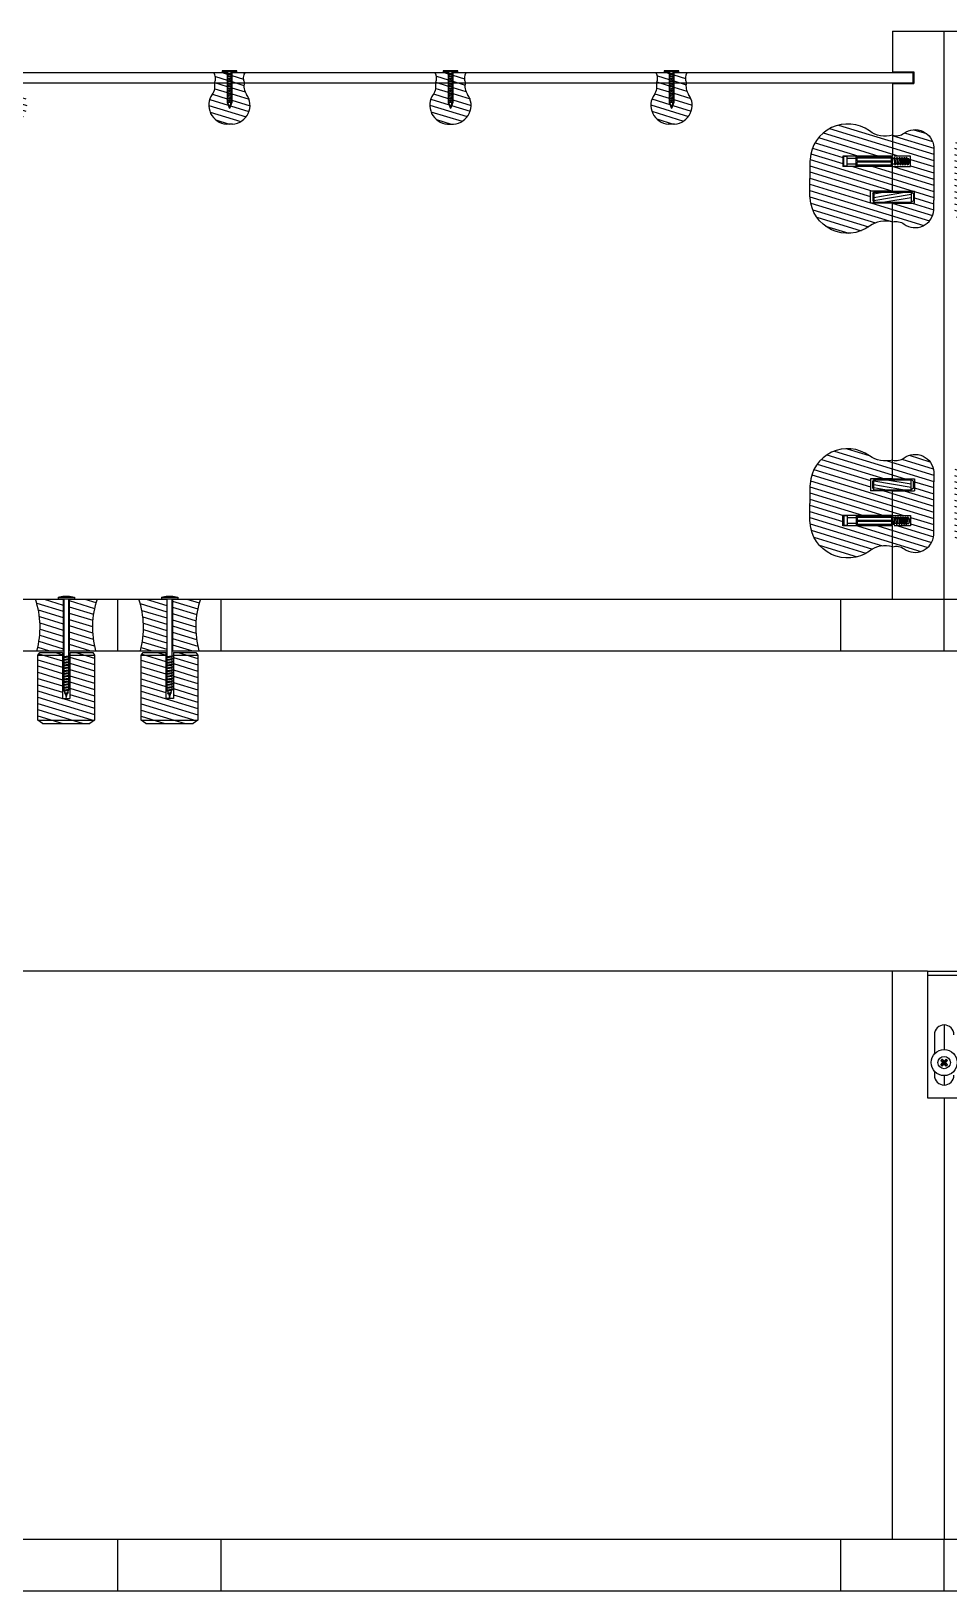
# Model space of a CAD drawing. Header units: centimetres. Extents: x 1543 to 3673, y 1148 to 2594.
# Drawn here: x 2057.3 to 2101.8, y 2518.9 to 2594.4 of the extents above; entities that cross this region are included whole.
import ezdxf

# ---------------------------------------------------------------- set-up
doc = ezdxf.new("R2010")
doc.units = ezdxf.units.CM
doc.linetypes.add('PDF_IMPORT', pattern=[1, 0.8, -0.2])
doc.layers.get('0').update_dxf_attribs({"color": 147})
doc.layers.add('ferramenta', color=250, linetype='Continuous')
pattern_1 = [(163, (-995.74728, 495.89005), (-0.084473495, -0.276300352), [])]
pattern_2 = [(163, (-539.0307, 897.5928), (-0.083545215, -0.273264084), [])]

# ---------------------------------------------------------------- blocks, each defined once
blk = doc.blocks.new('scrivania vite 3')
at = {"layer": 'ferramenta'}
for p, q in [((-0.117, 1.523), (-0.117, 1.603)), ((-0.117, 1.603), (0.117, 1.603)), ((-0.117, 1.523), (0.117, 1.523)), ((-0.071, 1.306), (-0.071, 1.523)), ((0.071, 1.306), (0.071, 1.523)), ((0.117, 1.523), (0.117, 1.603)), ((-0.111, 0.446), (-0.111, 1.306)), ((-0.111, 1.306), (0.111, 1.306)), ((-0.111, 1.282), (-0.012, 1.282)), ((-0.086, 1.282), (-0.086, 0.446)), ((-0.012, 1.282), (-0.012, 0.446)), ((0.012, 1.282), (0.111, 1.282)), ((0.012, 1.282), (0.012, 0.446)), ((0.086, 1.282), (0.086, 0.446)), ((0.111, 0.446), (0.111, 1.306)), ((-0.111, 0.422), (-0.111, 0.446)), ((-0.111, 0.446), (0.111, 0.446)), ((-0.111, 0.422), (0.111, 0.422)), ((-0.071, 0.364), (-0.071, 0.422)), ((0.062, 0.39), (-0.066, 0.367)), ((0.096, 0.382), (0.06, 0.363)), ((0.096, 0.382), (0.062, 0.39)), ((0.071, 0.388), (0.071, 0.422)), ((0.111, 0.422), (0.111, 0.446)), ((-0.096, 0.348), (-0.066, 0.367)), ((-0.096, 0.348), (-0.057, 0.342)), ((-0.096, 0.285), (-0.066, 0.303)), ((-0.096, 0.285), (-0.057, 0.279)), ((-0.096, 0.221), (-0.066, 0.24)), ((-0.096, 0.221), (-0.057, 0.215)), ((-0.096, 0.165), (-0.066, 0.183)), ((-0.096, 0.165), (-0.057, 0.159)), ((-0.096, 0.109), (-0.066, 0.128)), ((-0.096, 0.109), (-0.057, 0.103)), ((-0.096, 0.055), (-0.066, 0.074)), ((-0.096, 0.055), (-0.057, 0.05)), ((-0.071, 0.301), (-0.071, 0.344)), ((-0.071, 0.237), (-0.071, 0.281)), ((-0.071, 0.181), (-0.071, 0.217)), ((-0.071, 0.125), (-0.071, 0.161)), ((-0.071, 0.071), (-0.071, 0.105)), ((-0.071, 0.052), (-0.071, 0.025)), ((-0.071, 0.025), (0.071, 0.025)), ((0.062, 0.326), (-0.066, 0.303)), ((0.062, 0.263), (-0.066, 0.24)), ((0.062, 0.206), (-0.066, 0.183)), ((0.062, 0.151), (-0.066, 0.128)), ((0.062, 0.097), (-0.066, 0.074)), ((0.06, 0.363), (-0.057, 0.342)), ((0.06, 0.3), (-0.057, 0.279)), ((0.06, 0.236), (-0.057, 0.215)), ((0.06, 0.18), (-0.057, 0.159)), ((0.06, 0.124), (-0.057, 0.103)), ((0.06, 0.071), (-0.057, 0.05)), ((0.096, 0.319), (0.06, 0.3)), ((0.096, 0.255), (0.06, 0.236)), ((0.096, 0.199), (0.06, 0.18)), ((0.096, 0.143), (0.06, 0.124)), ((0.096, 0.089), (0.06, 0.071)), ((0.096, 0.319), (0.062, 0.326)), ((0.096, 0.255), (0.062, 0.263)), ((0.096, 0.199), (0.062, 0.206)), ((0.096, 0.143), (0.062, 0.151)), ((0.096, 0.089), (0.062, 0.097)), ((0.071, 0.324), (0.071, 0.369)), ((0.071, 0.261), (0.071, 0.305)), ((0.071, 0.204), (0.071, 0.242)), ((0.071, 0.149), (0.071, 0.185)), ((0.071, 0.095), (0.071, 0.13)), ((0.071, 0.076), (0.071, 0.025))]:
    blk.add_line(p, q, dxfattribs=at)
blk.add_arc((0, 0.063), 0.0634, 217.3887, 322.6113, dxfattribs=at)

msp = doc.modelspace()

# ---------------------------------------------------------------- hatches: boundary and pattern name
h = msp.add_hatch()
h.set_pattern_fill('ANSI31', color=256, scale=0.09, angle=118)
h.set_pattern_definition(pattern_2)
h.paths.add_polyline_path([(2034.624, 2592.426), (2033.976, 2592.426, -0.279276), (2034.011, 2591.926), (2034.624, 2591.926)])
h.paths.add_polyline_path([(2035.497, 2592.426), (2034.848, 2592.426), (2034.848, 2591.926), (2035.461, 2591.926, -0.279273)])
h.paths.add_polyline_path([(2045.324, 2590.97), (2045.436, 2590.683), (2045.548, 2590.97), (2045.548, 2591.926), (2046.161, 2591.926, 0.226666), (2046.255, 2591.382, -0.594558), (2045.584, 2589.929), (2045.288, 2589.929, -0.594558), (2044.617, 2591.382, 0.226666), (2044.711, 2591.926), (2045.324, 2591.926)])
h.paths.add_polyline_path([(2035.566, 2591.368, -0.234162), (2035.462, 2591.926), (2034.848, 2591.926), (2034.848, 2591.926), (2034.848, 2590.97), (2034.736, 2590.683), (2034.624, 2590.97), (2034.624, 2591.926), (2034.011, 2591.926, -0.234162), (2033.907, 2591.368, 0.58781), (2034.588, 2589.929), (2034.884, 2589.929, 0.58781)])
h.paths.add_polyline_path([(2045.324, 2592.426), (2044.676, 2592.426, -0.279273), (2044.711, 2591.926), (2045.324, 2591.926)])
h.paths.add_polyline_path([(2046.197, 2592.426), (2045.548, 2592.426), (2045.548, 2591.926), (2046.162, 2591.926, -0.279276)])
h.paths.add_polyline_path([(2056.024, 2592.426), (2055.376, 2592.426, -0.279229), (2055.41, 2591.926), (2056.024, 2591.926)])
h.paths.add_polyline_path([(2056.966, 2591.368, -0.234162), (2056.862, 2591.926), (2056.248, 2591.926), (2056.248, 2591.926), (2056.248, 2590.97), (2056.136, 2590.683), (2056.024, 2590.97), (2056.024, 2591.926), (2055.411, 2591.926, -0.234162), (2055.307, 2591.368, 0.58781), (2055.988, 2589.929), (2056.284, 2589.929, 0.58781)])
h.paths.add_polyline_path([(2067.696, 2592.426), (2067.048, 2592.426), (2067.048, 2591.926), (2067.662, 2591.926, -0.279229)])
h.paths.add_polyline_path([(2066.824, 2592.426), (2066.177, 2592.426, -0.279201), (2066.21, 2591.926), (2066.824, 2591.926)])
h.paths.add_polyline_path([(2066.825, 2590.97), (2066.937, 2590.683), (2067.048, 2590.97), (2067.048, 2591.926), (2067.661, 2591.926, 0.233628), (2067.766, 2591.369, -0.58781), (2067.084, 2589.931), (2066.788, 2589.931, -0.58781), (2066.107, 2591.369, 0.233628), (2066.211, 2591.926), (2066.825, 2591.926)])
h.paths.add_polyline_path([(2078.396, 2592.426), (2077.748, 2592.426), (2077.748, 2591.926), (2078.362, 2591.926, -0.2792)])
h.paths.add_polyline_path([(2077.524, 2592.426), (2076.877, 2592.426, -0.279229), (2076.91, 2591.926), (2077.524, 2591.926)])
h.paths.add_polyline_path([(2077.524, 2591.926), (2076.912, 2591.926, -0.233628), (2076.807, 2591.369, 0.58781), (2077.489, 2589.931), (2077.785, 2589.931, 0.58781), (2078.466, 2591.369, -0.233628), (2078.362, 2591.926), (2077.748, 2591.926), (2077.748, 2591.926), (2077.748, 2590.97), (2077.636, 2590.683), (2077.524, 2590.97)])
h.paths.add_polyline_path([(2088.224, 2592.426), (2087.577, 2592.426, -0.2792), (2087.61, 2591.926), (2088.224, 2591.926)])
h.paths.add_polyline_path([(2089.096, 2592.426), (2088.448, 2592.426), (2088.448, 2591.926), (2089.062, 2591.926, -0.279229)])
h.paths.add_polyline_path([(2088.225, 2590.97), (2088.337, 2590.683), (2088.448, 2590.97), (2088.448, 2591.926), (2089.061, 2591.926, 0.226133), (2089.155, 2591.384, -0.594558), (2088.484, 2589.931), (2088.188, 2589.931, -0.594558), (2087.517, 2591.384, 0.226133), (2087.611, 2591.926), (2088.225, 2591.926)])
h.paths.add_polyline_path([(2115.563, 2591.37, -0.233002), (2115.458, 2591.926), (2114.848, 2591.926), (2114.848, 2591.926), (2114.848, 2590.97), (2114.736, 2590.683), (2114.625, 2590.97), (2114.625, 2591.926), (2114.009, 2591.926, -0.233068), (2113.905, 2591.37, 0.58781), (2114.586, 2589.932), (2114.882, 2589.932, 0.58781)])
h.paths.add_polyline_path([(2114.625, 2592.426), (2113.975, 2592.426, -0.279163), (2114.007, 2591.926), (2114.625, 2591.926)])
h.paths.add_polyline_path([(2115.492, 2592.426), (2114.849, 2592.426), (2114.848, 2591.926), (2115.46, 2591.926, -0.279123)])
h.paths.add_polyline_path([(2126.192, 2592.426), (2125.549, 2592.426), (2125.549, 2591.926), (2126.161, 2591.926, -0.279095)])
h.paths.add_polyline_path([(2125.325, 2592.426), (2124.676, 2592.426, -0.279096), (2124.706, 2591.926), (2125.325, 2591.926)])
h.paths.add_polyline_path([(2125.325, 2591.926), (2124.709, 2591.926, -0.232576), (2124.604, 2591.371, 0.58781), (2125.286, 2589.933), (2125.582, 2589.933, 0.58781), (2126.263, 2591.371, -0.232523), (2126.158, 2591.926), (2125.549, 2591.926), (2125.549, 2590.97), (2125.437, 2590.683), (2125.325, 2590.97)])
h.paths.add_polyline_path([(2136.963, 2591.373, -0.232043), (2136.858, 2591.926), (2136.248, 2591.926), (2136.248, 2591.926), (2136.248, 2590.97), (2136.136, 2590.683), (2136.025, 2590.97), (2136.025, 2591.926), (2135.41, 2591.926, -0.232108), (2135.305, 2591.372, 0.58781), (2135.986, 2589.934), (2136.282, 2589.934, 0.58781)])
h.paths.add_polyline_path([(2136.025, 2592.426), (2135.376, 2592.426, -0.279053), (2135.406, 2591.926), (2136.025, 2591.926)])
h.paths.add_polyline_path([(2136.891, 2592.426), (2136.249, 2592.426), (2136.248, 2591.926), (2136.862, 2591.926, -0.279015)])
h.paths.add_polyline_path([(2146.825, 2592.426), (2146.177, 2592.426, -0.278991), (2146.205, 2591.926), (2146.825, 2591.926)])
h.paths.add_polyline_path([(2147.69, 2592.426), (2147.049, 2592.426), (2147.049, 2591.926), (2147.662, 2591.926, -0.278991)])
h.paths.add_polyline_path([(2147.763, 2591.372, -0.232093), (2147.658, 2591.926), (2147.049, 2591.926), (2147.049, 2590.97), (2146.937, 2590.683), (2146.825, 2590.97), (2146.825, 2591.926), (2146.21, 2591.926, -0.232146), (2146.104, 2591.372, 0.58781), (2146.786, 2589.934), (2147.082, 2589.934, 0.58781)])
h.paths.add_polyline_path([(2158.464, 2591.374, -0.231613), (2158.358, 2591.926), (2157.749, 2591.926), (2157.749, 2591.926), (2157.749, 2590.97), (2157.637, 2590.683), (2157.525, 2590.97), (2157.525, 2591.926), (2156.91, 2591.926, -0.231678), (2156.805, 2591.373, 0.58781), (2157.486, 2589.935), (2157.782, 2589.935, 0.58781)])
h.paths.add_polyline_path([(2157.525, 2592.426), (2156.877, 2592.426, -0.27899), (2156.905, 2591.926), (2157.525, 2591.926)])
h.paths.add_polyline_path([(2169.089, 2592.426), (2168.449, 2592.426), (2168.449, 2591.926), (2169.063, 2591.926, -0.278932)], flags=16)
h.paths.add_polyline_path([(2168.225, 2592.426), (2167.578, 2592.426, -0.274701), (2167.609, 2591.933, -0.002734), (2167.61, 2591.926), (2168.225, 2591.926)], flags=17)
h.paths.add_polyline_path([(2168.225, 2591.926), (2168.225, 2591.926), (2168.225, 2590.97), (2168.337, 2590.683), (2168.449, 2590.97), (2168.449, 2591.926), (2168.449, 2592.426), (2169.089, 2592.426, 0.274479), (2169.059, 2591.933, 0.004136), (2169.063, 2591.926), (2169.057, 2591.926, 0.231135), (2169.163, 2591.375, -0.58781), (2168.482, 2589.936), (2168.186, 2589.936, -0.58781), (2167.504, 2591.375, 0.234081), (2167.609, 2591.933, 0.274701), (2167.578, 2592.426), (2168.225, 2592.426)])
h.paths.add_polyline_path([(2169.089, 2592.426), (2168.449, 2592.426), (2168.449, 2591.926), (2169.057, 2591.926, -0.003085), (2169.059, 2591.934, -0.274153)], flags=17)
h = msp.add_hatch()
h.set_pattern_fill('ANSI31', color=256, scale=0.09, angle=118)
h.set_pattern_definition(pattern_2)
h.paths.add_polyline_path([(2028.029, 2586.343, 0.007749), (2028.041, 2587.287, 0.007755), (2028.029, 2588.231, 0.58781), (2025.153, 2589.594, -0.234081), (2024.036, 2589.386), (2024.036, 2588.382), (2026.436, 2588.382), (2026.436, 2587.872), (2024.036, 2587.872), (2024.036, 2586.68), (2025.106, 2586.68), (2025.106, 2586.096), (2024.036, 2586.096), (2024.036, 2585.189, -0.234081), (2025.153, 2584.98, 0.58781)])
h.paths.add_polyline_path([(2024.036, 2587.872), (2023.159, 2587.872), (2023.159, 2588.382), (2024.036, 2588.382), (2024.036, 2589.386, -0.234081), (2023.478, 2589.49, 0.58781), (2022.04, 2588.808, 0.007755), (2022.034, 2588.336), (2022.034, 2586.238, 0.007755), (2022.04, 2585.766, 0.58781), (2023.478, 2585.084, -0.234081), (2024.036, 2585.189), (2024.036, 2586.096), (2022.967, 2586.096), (2022.967, 2586.68), (2024.036, 2586.68)])
h.paths.add_polyline_path([(2025.153, 2573.872, -0.234081), (2024.036, 2573.663), (2024.036, 2572.756), (2025.106, 2572.756), (2025.106, 2572.172), (2024.036, 2572.172), (2024.036, 2570.98), (2026.436, 2570.98), (2026.436, 2570.47), (2024.036, 2570.47), (2024.036, 2569.466, -0.234081), (2025.153, 2569.258, 0.58781), (2028.029, 2570.621, 0.007755), (2028.041, 2571.565, 0.007749), (2028.029, 2572.509, 0.58781)])
h.paths.add_polyline_path([(2024.036, 2572.172), (2022.967, 2572.172), (2022.967, 2572.756), (2024.036, 2572.756), (2024.036, 2573.663, -0.234081), (2023.478, 2573.768, 0.58781), (2022.04, 2573.086, 0.007755), (2022.034, 2572.614), (2022.034, 2570.516, 0.007755), (2022.04, 2570.044, 0.58781), (2023.478, 2569.362, -0.234081), (2024.036, 2569.466), (2024.036, 2570.47), (2023.159, 2570.47), (2023.159, 2570.98), (2024.036, 2570.98)])
h.paths.add_polyline_path([(2099.036, 2572.172), (2097.967, 2572.172), (2097.967, 2572.756), (2099.036, 2572.756), (2099.036, 2573.663, -0.234081), (2097.92, 2573.872, 0.58781), (2095.043, 2572.509, 0.007749), (2095.031, 2571.565, 0.007755), (2095.043, 2570.621, 0.58781), (2097.92, 2569.258, -0.234081), (2099.036, 2569.466), (2099.036, 2570.47), (2096.637, 2570.47), (2096.637, 2570.98), (2099.036, 2570.98)])
h.paths.add_polyline_path([(2101.039, 2572.614, 0.007755), (2101.033, 2573.086, 0.58781), (2099.594, 2573.768, -0.234081), (2099.036, 2573.663), (2099.036, 2572.756), (2100.106, 2572.756), (2100.106, 2572.172), (2099.036, 2572.172), (2099.036, 2570.98), (2099.913, 2570.98), (2099.913, 2570.47), (2099.036, 2570.47), (2099.036, 2569.466, -0.234081), (2099.594, 2569.362, 0.58781), (2101.033, 2570.044, 0.007755), (2101.039, 2570.516)])
h.paths.add_polyline_path([(2104.036, 2572.172), (2102.967, 2572.172), (2102.967, 2572.756), (2104.036, 2572.756), (2104.036, 2573.663, -0.234081), (2103.478, 2573.768, 0.58781), (2102.04, 2573.086, 0.007755), (2102.034, 2572.614), (2102.034, 2570.516, 0.007755), (2102.04, 2570.044, 0.58781), (2103.478, 2569.362, -0.234081), (2104.036, 2569.466), (2104.036, 2570.47), (2103.16, 2570.47), (2103.16, 2570.98), (2104.036, 2570.98)])
h.paths.add_polyline_path([(2108.029, 2572.509, 0.58781), (2105.153, 2573.872, -0.234081), (2104.036, 2573.663), (2104.036, 2572.756), (2105.106, 2572.756), (2105.106, 2572.172), (2104.036, 2572.172), (2104.036, 2570.98), (2106.436, 2570.98), (2106.436, 2570.47), (2104.036, 2570.47), (2104.036, 2569.466, -0.234081), (2105.153, 2569.258, 0.58781), (2108.029, 2570.621, 0.007755), (2108.041, 2571.565, 0.007749)])
h.paths.add_polyline_path([(2099.036, 2587.872), (2096.637, 2587.872), (2096.637, 2588.382), (2099.036, 2588.382), (2099.036, 2589.386, -0.234082), (2097.92, 2589.594, 0.58781), (2095.043, 2588.231, 0.007755), (2095.031, 2587.287, 0.007749), (2095.043, 2586.343, 0.58781), (2097.92, 2584.98, -0.234081), (2099.036, 2585.189), (2099.036, 2586.096), (2097.967, 2586.096), (2097.967, 2586.68), (2099.036, 2586.68)])
h.paths.add_polyline_path([(2101.039, 2588.336, 0.007755), (2101.033, 2588.808, 0.58781), (2099.594, 2589.49, -0.234079), (2099.036, 2589.386), (2099.036, 2588.382), (2099.913, 2588.382), (2099.913, 2587.872), (2099.036, 2587.872), (2099.036, 2586.68), (2100.106, 2586.68), (2100.106, 2586.096), (2099.036, 2586.096), (2099.036, 2585.189, -0.234081), (2099.594, 2585.084, 0.58781), (2101.033, 2585.766, 0.007755), (2101.039, 2586.238)])
h.paths.add_polyline_path([(2104.036, 2587.872), (2103.16, 2587.872), (2103.16, 2588.382), (2104.037, 2588.382), (2104.037, 2589.386, -0.234191), (2103.478, 2589.49, 0.58781), (2102.04, 2588.808, 0.007755), (2102.034, 2588.336), (2102.034, 2586.238, 0.007755), (2102.04, 2585.766, 0.58781), (2103.478, 2585.084, -0.234081), (2104.036, 2585.189), (2104.036, 2586.096), (2102.967, 2586.096), (2102.967, 2586.68), (2104.036, 2586.68)])
h.paths.add_polyline_path([(2108.041, 2587.287, 0.007755), (2108.029, 2588.231, 0.58781), (2105.153, 2589.594, -0.234026), (2104.037, 2589.386), (2104.037, 2588.382), (2106.436, 2588.382), (2106.436, 2587.872), (2104.036, 2587.872), (2104.036, 2586.68), (2105.106, 2586.68), (2105.106, 2586.096), (2104.036, 2586.096), (2104.036, 2585.189, -0.234081), (2105.153, 2584.98, 0.58781), (2108.029, 2586.343, 0.007749)])
h.paths.add_polyline_path([(2177.972, 2586.68), (2179.036, 2586.68), (2179.036, 2587.872), (2176.642, 2587.872), (2176.642, 2588.382), (2179.037, 2588.382), (2179.037, 2589.384, -0.23299), (2177.925, 2589.594, 0.58781), (2175.049, 2588.231, 0.007755), (2175.037, 2587.287, 0.007749), (2175.049, 2586.343, 0.58781), (2177.925, 2584.98, -0.232933), (2179.036, 2585.19), (2179.036, 2586.096), (2177.972, 2586.096)])
h.paths.add_polyline_path([(2181.044, 2588.336, 0.007755), (2181.038, 2588.808, 0.58781), (2179.6, 2589.49, -0.236269), (2179.037, 2589.387), (2179.037, 2588.382), (2179.919, 2588.382), (2179.919, 2587.872), (2179.036, 2587.872), (2179.036, 2586.68), (2179.042, 2586.68), (2180.111, 2586.68), (2180.111, 2586.096), (2179.036, 2586.096), (2179.036, 2585.187, -0.236382), (2179.6, 2585.084, 0.58781), (2181.038, 2585.766, 0.007755), (2181.044, 2586.238)])
h.paths.add_polyline_path([(2181.037, 2572.614, 0.007755), (2181.031, 2573.086, 0.58781), (2179.593, 2573.768, -0.233359), (2179.036, 2573.663), (2179.036, 2572.756), (2180.104, 2572.756), (2180.104, 2572.172), (2179.036, 2572.172), (2179.036, 2570.98), (2179.912, 2570.98), (2179.912, 2570.47), (2179.036, 2570.47), (2179.036, 2569.467, -0.233359), (2179.593, 2569.362, 0.58781), (2181.031, 2570.044, 0.007755), (2181.037, 2570.516)])
h.paths.add_polyline_path([(2179.036, 2570.47), (2179.035, 2570.47), (2176.635, 2570.47), (2176.635, 2570.98), (2179.036, 2570.98), (2179.036, 2572.172), (2177.965, 2572.172), (2177.965, 2572.756), (2179.036, 2572.756), (2179.036, 2573.664, -0.234442), (2177.918, 2573.872, 0.58781), (2175.042, 2572.509, 0.007749), (2175.03, 2571.565, 0.007755), (2175.042, 2570.621, 0.58781), (2177.918, 2569.258, -0.234442), (2179.036, 2569.466)])
at = {"transparency": 33554687}
h = msp.add_hatch(dxfattribs=at)
h.set_pattern_fill('ANSI31', color=256, scale=0.091, angle=118)
h.set_pattern_definition(pattern_1)
h.paths.add_polyline_path([(2058.895, 2566.926), (2057.545, 2566.926, -0.149001), (2057.617, 2564.426), (2058.895, 2564.426)])
h.paths.add_polyline_path([(2060.528, 2566.926), (2059.178, 2566.926), (2059.178, 2564.426), (2060.455, 2564.426, -0.149001)])
h.paths.add_polyline_path([(2063.9, 2566.926), (2062.55, 2566.926, -0.149001), (2062.622, 2564.426), (2063.9, 2564.426)])
h.paths.add_polyline_path([(2065.533, 2566.926), (2064.183, 2566.926), (2064.183, 2564.426), (2065.461, 2564.426, -0.149001)])
h.paths.add_polyline_path([(2138.89, 2566.926), (2137.539, 2566.926, -0.149001), (2137.612, 2564.426), (2138.89, 2564.426)])
h.paths.add_polyline_path([(2140.523, 2566.926), (2139.173, 2566.926), (2139.173, 2564.426), (2140.45, 2564.426, -0.149001)])
h.paths.add_polyline_path([(2143.895, 2566.926), (2142.545, 2566.926, -0.149001), (2142.617, 2564.426), (2143.895, 2564.426)])
h.paths.add_polyline_path([(2145.528, 2566.926), (2144.178, 2566.926), (2144.178, 2564.426), (2145.455, 2564.426, -0.149001)])
at = {"layer": 'ferramenta', "transparency": 33554687}
h = msp.add_hatch(dxfattribs=at)
h.set_pattern_fill('ANSI31', color=256, scale=0.091, angle=118)
h.set_pattern_definition(pattern_1)
h.paths.add_polyline_path([(2058.857, 2564.217), (2057.669, 2564.217), (2057.669, 2561.066), (2060.404, 2561.066), (2060.404, 2564.217), (2059.215, 2564.217), (2059.215, 2562.11), (2058.857, 2562.11)])
h.paths.add_polyline_path([(2058.857, 2564.338), (2057.756, 2564.338), (2057.669, 2564.217), (2058.857, 2564.217)])
h.paths.add_polyline_path([(2060.317, 2564.338), (2059.215, 2564.338), (2059.215, 2564.217), (2060.404, 2564.217)])
h.paths.add_polyline_path([(2060.404, 2561.066), (2057.669, 2561.066), (2057.892, 2560.908), (2060.178, 2560.908)])
h.paths.add_polyline_path([(2063.863, 2564.217), (2062.669, 2564.217), (2062.669, 2561.066), (2065.404, 2561.066), (2065.404, 2564.217), (2064.221, 2564.217), (2064.221, 2562.11), (2063.862, 2562.11)])
h.paths.add_polyline_path([(2063.863, 2564.338), (2062.756, 2564.338), (2062.669, 2564.217), (2063.863, 2564.217)])
h.paths.add_polyline_path([(2065.317, 2564.338), (2064.221, 2564.338), (2064.221, 2564.217), (2065.404, 2564.217)])
h.paths.add_polyline_path([(2065.404, 2561.066), (2062.669, 2561.066), (2062.892, 2560.908), (2065.178, 2560.908)])
h.paths.add_polyline_path([(2140.404, 2564.217), (2139.21, 2564.217), (2139.211, 2562.114), (2138.853, 2562.114), (2138.852, 2564.217), (2137.669, 2564.217), (2137.669, 2561.066), (2140.404, 2561.066)])
h.paths.add_polyline_path([(2138.852, 2564.338), (2137.756, 2564.338), (2137.669, 2564.217), (2138.852, 2564.217)])
h.paths.add_polyline_path([(2140.317, 2564.338), (2139.21, 2564.338), (2139.21, 2564.217), (2140.404, 2564.217)])
h.paths.add_polyline_path([(2140.404, 2561.066), (2137.669, 2561.066), (2137.892, 2560.908), (2140.178, 2560.908)])
h.paths.add_polyline_path([(2143.858, 2564.217), (2142.669, 2564.217), (2142.669, 2561.066), (2145.404, 2561.066), (2145.404, 2564.217), (2144.216, 2564.217), (2144.216, 2562.114), (2143.858, 2562.114)])
h.paths.add_polyline_path([(2143.858, 2564.338), (2142.756, 2564.338), (2142.669, 2564.217), (2143.858, 2564.217)])
h.paths.add_polyline_path([(2145.317, 2564.338), (2144.216, 2564.338), (2144.216, 2564.217), (2145.404, 2564.217)])
h.paths.add_polyline_path([(2145.404, 2561.066), (2142.669, 2561.066), (2142.892, 2560.908), (2145.178, 2560.908)])

# ---------------------------------------------------------------- linework, layer by layer
for p, q in [((2099.036, 2594.426), (2101.536, 2594.426)), ((2099.036, 2594.426), (2099.036, 2592.46)), ((2101.536, 2594.426), (2104.036, 2594.426)), ((2056.248, 2592.426), (2066.824, 2592.426)), ((2066.824, 2592.426), (2066.824, 2591.926)), ((2067.048, 2592.426), (2077.524, 2592.426)), ((2067.048, 2592.426), (2067.048, 2591.926)), ((2077.524, 2592.426), (2077.524, 2591.926)), ((2077.748, 2592.426), (2088.224, 2592.426)), ((2077.748, 2592.426), (2077.748, 2591.926)), ((2088.224, 2592.426), (2088.224, 2591.926)), ((2088.448, 2592.426), (2100.036, 2592.426)), ((2088.448, 2592.426), (2088.448, 2591.926)), ((2099.036, 2592.46), (2100.069, 2592.46)), ((2100.036, 2591.926), (2100.036, 2592.426)), ((2100.069, 2592.46), (2100.069, 2591.892)), ((2056.248, 2591.926), (2066.824, 2591.926)), ((2066.825, 2591.926), (2066.825, 2590.97)), ((2067.048, 2591.926), (2077.524, 2591.926)), ((2067.048, 2591.926), (2067.048, 2590.97)), ((2077.524, 2591.926), (2077.524, 2590.97)), ((2077.748, 2591.926), (2088.224, 2591.926)), ((2077.748, 2591.926), (2077.748, 2590.97)), ((2088.225, 2591.926), (2088.225, 2590.97)), ((2088.448, 2591.926), (2100.036, 2591.926)), ((2088.448, 2591.926), (2088.448, 2590.97)), ((2099.036, 2591.892), (2100.069, 2591.892)), ((2099.036, 2591.892), (2099.036, 2588.382)), ((2066.825, 2590.97), (2066.937, 2590.683)), ((2067.048, 2590.97), (2066.937, 2590.683)), ((2077.524, 2590.97), (2077.636, 2590.683)), ((2077.748, 2590.97), (2077.636, 2590.683)), ((2088.225, 2590.97), (2088.337, 2590.683)), ((2088.448, 2590.97), (2088.337, 2590.683)), ((2067.084, 2589.931), (2066.788, 2589.931)), ((2077.489, 2589.931), (2077.785, 2589.931)), ((2088.484, 2589.931), (2088.188, 2589.931)), ((2099.036, 2587.872), (2099.913, 2587.872)), ((2099.036, 2586.68), (2100.106, 2586.68)), ((2100.106, 2586.096), (2100.106, 2586.68)), ((2099.036, 2586.096), (2100.106, 2586.096)), ((2099.036, 2572.756), (2100.106, 2572.756)), ((2100.106, 2572.756), (2100.106, 2572.172)), ((2099.036, 2572.172), (2100.106, 2572.172)), ((2099.036, 2570.98), (2099.913, 2570.98)), ((2100.725, 2548.914), (2035.042, 2548.914)), ((2021.536, 2521.414), (2181.536, 2521.414)), ((2061.539, 2518.914), (2061.539, 2521.413)), ((2066.539, 2518.914), (2066.539, 2521.413)), ((2096.536, 2518.914), (2096.536, 2521.413)), ((2101.536, 2518.914), (2101.536, 2521.413)), ((2021.536, 2518.914), (2181.536, 2518.914))]:
    msp.add_line(p, q)
at = {"transparency": 33554687}
for p, q in [((2101.536, 2566.926), (2101.536, 2594.426)), ((2099.036, 2588.382), (2096.637, 2588.382)), ((2099.036, 2587.872), (2096.637, 2587.872)), ((2099.036, 2586.68), (2099.036, 2587.872)), ((2101.039, 2588.336), (2101.039, 2586.238)), ((2099.036, 2586.68), (2097.967, 2586.68)), ((2097.967, 2586.096), (2097.967, 2586.68)), ((2099.036, 2586.096), (2097.967, 2586.096)), ((2099.036, 2572.756), (2099.036, 2586.096)), ((2099.036, 2572.756), (2097.967, 2572.756)), ((2097.967, 2572.756), (2097.967, 2572.172)), ((2099.036, 2572.172), (2097.967, 2572.172)), ((2099.036, 2570.98), (2099.036, 2572.172)), ((2101.039, 2570.516), (2101.039, 2572.614)), ((2099.036, 2570.98), (2096.637, 2570.98)), ((2099.036, 2570.47), (2096.637, 2570.47)), ((2099.036, 2566.926), (2099.036, 2570.47)), ((2021.536, 2566.926), (2058.895, 2566.926)), ((2058.895, 2566.926), (2058.895, 2564.426)), ((2059.178, 2566.926), (2063.9, 2566.926)), ((2059.178, 2566.926), (2059.178, 2564.426)), ((2061.539, 2564.426), (2061.539, 2566.926)), ((2063.9, 2566.926), (2063.9, 2564.426)), ((2064.183, 2566.926), (2138.89, 2566.926)), ((2064.183, 2566.926), (2064.183, 2564.426)), ((2066.539, 2564.426), (2066.539, 2566.926)), ((2096.536, 2564.426), (2096.536, 2566.926)), ((2101.536, 2564.426), (2101.536, 2566.926)), ((2021.536, 2564.426), (2058.895, 2564.426)), ((2059.178, 2564.426), (2063.9, 2564.426)), ((2064.183, 2564.426), (2138.89, 2564.426)), ((2099.036, 2521.414), (2099.036, 2548.914)), ((2101.536, 2546.312), (2101.536, 2545.118)), ((2101.536, 2543.858), (2101.536, 2543.403)), ((2101.536, 2542.775), (2101.536, 2521.414))]:
    msp.add_line(p, q, dxfattribs=at)
at = {"linetype": 'PDF_IMPORT', "transparency": 33554687}
for p, q in [((2096.637, 2588.382), (2096.637, 2587.872)), ((2099.913, 2588.382), (2099.036, 2588.382)), ((2099.913, 2587.872), (2099.913, 2588.382)), ((2096.637, 2570.47), (2096.637, 2570.98)), ((2099.913, 2570.47), (2099.036, 2570.47)), ((2099.913, 2570.98), (2099.913, 2570.47))]:
    msp.add_line(p, q, dxfattribs=at)
at = {"transparency": 33554687}
for points in [[(2099.036, 2589.386, -0.234081), (2097.92, 2589.594, 0.58781), (2095.043, 2588.231, 0.007755), (2095.031, 2587.287, 0.054823)], [(2099.036, 2589.386, 0.234081), (2099.594, 2589.49, -0.58781), (2101.033, 2588.808, -0.007755), (2101.039, 2588.336, -0.054823)], [(2099.036, 2585.189, 0.234081), (2097.92, 2584.98, -0.58781), (2095.043, 2586.343, -0.007749), (2095.031, 2587.287, -0.054823)], [(2099.036, 2585.189, -0.234081), (2099.594, 2585.084, 0.58781), (2101.033, 2585.766, 0.007755), (2101.039, 2586.238, 0.054823)], [(2099.036, 2573.663, -0.234081), (2097.92, 2573.872, 0.58781), (2095.043, 2572.509, 0.007749), (2095.031, 2571.565, 0.054823)], [(2099.036, 2573.663, 0.234081), (2099.594, 2573.768, -0.58781), (2101.033, 2573.086, -0.007755), (2101.039, 2572.614, -0.054823)], [(2099.036, 2569.466, 0.234081), (2097.92, 2569.258, -0.58781), (2095.043, 2570.621, -0.007755), (2095.031, 2571.565, -0.054823)], [(2099.036, 2569.466, -0.234081), (2099.594, 2569.362, 0.58781), (2101.033, 2570.044, 0.007755), (2101.039, 2570.516, 0.054823)]]:
    msp.add_lwpolyline(points, format="xyb", dxfattribs=at)
for centre, start, end in [((2065.781, 2592.148), 332.78747, 35.20262), ((2068.092, 2592.148), 144.78886, 207.20401), ((2076.481, 2592.148), 332.79599, 35.21114), ((2078.792, 2592.148), 144.79738, 207.21253), ((2087.181, 2592.148), 332.78747, 35.20262), ((2089.492, 2592.148), 144.78886, 207.20401)]:
    msp.add_arc(centre, 0.484, start, end)
for centre, radius, start, end in [((2065.595, 2591.753), 0.64, 323.07042, 15.76897), ((2068.277, 2591.753), 0.64, 164.23103, 216.92958), ((2076.296, 2591.753), 0.64, 323.07042, 15.76897), ((2078.977, 2591.753), 0.64, 164.23103, 216.92958), ((2086.995, 2591.753), 0.64, 323.07042, 15.76897), ((2089.677, 2591.753), 0.64, 164.23103, 216.92958), ((2066.848, 2590.839), 0.911, 144.45913, 266.24891), ((2067.024, 2590.839), 0.911, 273.75109, 35.54087), ((2077.548, 2590.839), 0.911, 144.45913, 266.24891), ((2077.725, 2590.839), 0.911, 273.75109, 35.54087), ((2088.248, 2590.839), 0.911, 144.45913, 266.24891), ((2088.424, 2590.839), 0.911, 273.75109, 35.54087), ((2053.479, 2565.557), 4.29, 344.71509, 18.61417), ((2064.593, 2565.557), 4.29, 161.38583, 195.28491), ((2058.485, 2565.557), 4.29, 344.71509, 18.61417), ((2069.598, 2565.557), 4.29, 161.38583, 195.28491)]:
    msp.add_arc(centre, radius, start, end, dxfattribs=at)
at = {"layer": 'ferramenta', "transparency": 33554687}
for p, q in [((2067.289, 2592.508), (2066.584, 2592.508)), ((2066.584, 2592.508), (2066.584, 2592.462)), ((2067.289, 2592.458), (2066.584, 2592.462)), ((2067.289, 2592.458), (2067.289, 2592.508)), ((2077.989, 2592.508), (2077.284, 2592.508)), ((2077.284, 2592.508), (2077.284, 2592.462)), ((2077.989, 2592.458), (2077.284, 2592.462)), ((2077.989, 2592.458), (2077.989, 2592.508)), ((2088.689, 2592.508), (2087.984, 2592.508)), ((2087.984, 2592.508), (2087.984, 2592.462)), ((2088.689, 2592.458), (2087.984, 2592.462)), ((2088.689, 2592.458), (2088.689, 2592.508)), ((2067.015, 2590.97), (2066.857, 2590.97)), ((2077.715, 2590.97), (2077.557, 2590.97)), ((2088.415, 2590.97), (2088.257, 2590.97)), ((2098.08, 2586.55), (2098.131, 2586.625)), ((2098.08, 2586.55), (2098.08, 2586.226)), ((2098.131, 2586.625), (2098.131, 2586.152)), ((2098.131, 2586.625), (2099.942, 2586.625)), ((2098.67, 2586.625), (2098.131, 2586.535)), ((2098.131, 2586.377), (2099.617, 2586.625)), ((2099.942, 2586.521), (2098.131, 2586.22)), ((2099.942, 2586.364), (2098.67, 2586.152)), ((2099.942, 2586.625), (2099.942, 2586.152)), ((2100.048, 2586.558), (2099.942, 2586.625)), ((2100.048, 2586.558), (2100.048, 2586.219)), ((2098.08, 2586.226), (2098.131, 2586.152)), ((2098.131, 2586.152), (2099.942, 2586.152)), ((2100.048, 2586.219), (2099.942, 2586.152)), ((2098.08, 2572.626), (2098.131, 2572.7)), ((2098.08, 2572.302), (2098.08, 2572.626)), ((2098.08, 2572.302), (2098.131, 2572.227)), ((2098.131, 2572.227), (2098.131, 2572.7)), ((2098.131, 2572.7), (2099.942, 2572.7)), ((2099.942, 2572.331), (2098.131, 2572.632)), ((2098.131, 2572.475), (2099.617, 2572.227)), ((2098.67, 2572.227), (2098.131, 2572.317)), ((2098.131, 2572.227), (2099.942, 2572.227)), ((2099.942, 2572.488), (2098.67, 2572.7)), ((2099.942, 2572.227), (2099.942, 2572.7)), ((2100.048, 2572.633), (2099.942, 2572.7)), ((2100.048, 2572.294), (2099.942, 2572.227)), ((2100.048, 2572.294), (2100.048, 2572.633)), ((2058.64, 2567.029), (2058.64, 2566.949)), ((2058.64, 2567.029), (2059.432, 2567.029)), ((2058.64, 2566.949), (2059.432, 2566.949)), ((2058.923, 2567.032), (2058.845, 2567.046)), ((2059.008, 2567.055), (2058.923, 2567.032)), ((2058.928, 2564.143), (2058.929, 2566.949)), ((2058.945, 2567.053), (2058.945, 2567.038)), ((2059.036, 2567.041), (2059.008, 2567.055)), ((2059.036, 2567.041), (2059.065, 2567.055)), ((2059.036, 2567.041), (2059.036, 2567.055)), ((2059.065, 2567.055), (2059.15, 2567.032)), ((2059.127, 2567.053), (2059.127, 2567.038)), ((2059.144, 2566.949), (2059.144, 2564.179)), ((2059.15, 2567.032), (2059.227, 2567.046)), ((2059.15, 2567.032), (2059.15, 2567.032)), ((2059.15, 2567.032), (2059.15, 2567.032)), ((2059.432, 2567.029), (2059.432, 2566.949)), ((2063.64, 2567.029), (2063.64, 2566.949)), ((2063.64, 2567.029), (2064.432, 2567.029)), ((2063.64, 2566.949), (2064.432, 2566.949)), ((2063.923, 2567.032), (2063.845, 2567.046)), ((2064.008, 2567.055), (2063.923, 2567.032)), ((2063.928, 2564.143), (2063.929, 2566.949)), ((2063.945, 2567.053), (2063.945, 2567.038)), ((2064.036, 2567.041), (2064.008, 2567.055)), ((2064.036, 2567.041), (2064.065, 2567.055)), ((2064.036, 2567.041), (2064.036, 2567.055)), ((2064.065, 2567.055), (2064.15, 2567.032)), ((2064.127, 2567.053), (2064.127, 2567.038)), ((2064.144, 2566.949), (2064.144, 2564.179)), ((2064.15, 2567.032), (2064.227, 2567.046)), ((2064.15, 2567.032), (2064.15, 2567.032)), ((2064.15, 2567.032), (2064.15, 2567.032)), ((2064.432, 2567.029), (2064.432, 2566.949)), ((2057.669, 2564.217), (2057.756, 2564.338)), ((2057.669, 2564.217), (2058.857, 2564.217)), ((2057.669, 2561.066), (2057.669, 2564.217)), ((2057.756, 2564.338), (2058.857, 2564.338)), ((2058.857, 2564.338), (2058.857, 2562.11)), ((2058.874, 2564.109), (2058.928, 2564.143)), ((2058.874, 2564.109), (2058.945, 2564.099)), ((2058.874, 2563.975), (2058.928, 2564.008)), ((2058.874, 2563.975), (2058.945, 2563.965)), ((2058.874, 2563.841), (2058.928, 2563.874)), ((2058.874, 2563.841), (2058.945, 2563.831)), ((2058.874, 2563.706), (2058.928, 2563.74)), ((2058.874, 2563.706), (2058.945, 2563.696)), ((2058.928, 2564.143), (2059.137, 2564.18)), ((2058.928, 2564.008), (2058.928, 2564.101)), ((2058.928, 2564.008), (2059.137, 2564.046)), ((2058.928, 2563.874), (2058.928, 2563.967)), ((2058.928, 2563.874), (2059.137, 2563.912)), ((2058.928, 2563.74), (2058.928, 2563.833)), ((2058.928, 2563.74), (2059.137, 2563.777)), ((2058.928, 2563.605), (2058.928, 2563.698)), ((2058.945, 2564.099), (2059.134, 2564.133)), ((2058.945, 2563.965), (2059.134, 2563.998)), ((2058.945, 2563.831), (2059.134, 2563.864)), ((2058.945, 2563.696), (2059.134, 2563.73)), ((2059.199, 2564.166), (2059.134, 2564.133)), ((2059.199, 2564.032), (2059.134, 2563.998)), ((2059.199, 2563.898), (2059.134, 2563.864)), ((2059.199, 2563.763), (2059.134, 2563.73)), ((2059.199, 2564.166), (2059.137, 2564.18)), ((2059.199, 2564.032), (2059.137, 2564.046)), ((2059.199, 2563.898), (2059.137, 2563.912)), ((2059.199, 2563.763), (2059.137, 2563.777)), ((2059.144, 2564.137), (2059.144, 2564.044)), ((2059.144, 2564.003), (2059.144, 2563.91)), ((2059.144, 2563.869), (2059.144, 2563.776)), ((2059.144, 2563.735), (2059.144, 2563.641)), ((2059.215, 2564.338), (2060.317, 2564.338)), ((2059.215, 2564.338), (2059.215, 2562.11)), ((2059.215, 2564.217), (2060.404, 2564.217)), ((2060.317, 2564.338), (2060.404, 2564.217)), ((2060.404, 2564.217), (2060.404, 2561.066)), ((2062.669, 2564.217), (2062.756, 2564.338)), ((2062.669, 2564.217), (2063.863, 2564.217)), ((2062.669, 2561.066), (2062.669, 2564.217)), ((2062.756, 2564.338), (2063.863, 2564.338)), ((2063.863, 2564.338), (2063.862, 2562.11)), ((2063.874, 2564.109), (2063.928, 2564.143)), ((2063.874, 2564.109), (2063.945, 2564.099)), ((2063.874, 2563.975), (2063.928, 2564.008)), ((2063.874, 2563.975), (2063.945, 2563.965)), ((2063.874, 2563.841), (2063.928, 2563.874)), ((2063.874, 2563.841), (2063.945, 2563.831)), ((2063.874, 2563.706), (2063.928, 2563.74)), ((2063.874, 2563.706), (2063.945, 2563.696)), ((2063.928, 2564.143), (2064.137, 2564.18)), ((2063.928, 2564.008), (2063.928, 2564.101)), ((2063.928, 2564.008), (2064.137, 2564.046)), ((2063.928, 2563.874), (2063.928, 2563.967)), ((2063.928, 2563.874), (2064.137, 2563.912)), ((2063.928, 2563.74), (2063.928, 2563.833)), ((2063.928, 2563.74), (2064.137, 2563.777)), ((2063.928, 2563.605), (2063.928, 2563.698)), ((2063.945, 2564.099), (2064.134, 2564.133)), ((2063.945, 2563.965), (2064.134, 2563.998)), ((2063.945, 2563.831), (2064.134, 2563.864)), ((2063.945, 2563.696), (2064.134, 2563.73)), ((2064.199, 2564.166), (2064.134, 2564.133)), ((2064.199, 2564.032), (2064.134, 2563.998)), ((2064.199, 2563.898), (2064.134, 2563.864)), ((2064.199, 2563.763), (2064.134, 2563.73)), ((2064.199, 2564.166), (2064.137, 2564.18)), ((2064.199, 2564.032), (2064.137, 2564.046)), ((2064.199, 2563.898), (2064.137, 2563.912)), ((2064.199, 2563.763), (2064.137, 2563.777)), ((2064.144, 2564.137), (2064.144, 2564.044)), ((2064.144, 2564.003), (2064.144, 2563.91)), ((2064.144, 2563.869), (2064.144, 2563.776)), ((2064.144, 2563.735), (2064.144, 2563.641)), ((2064.221, 2564.338), (2065.317, 2564.338)), ((2064.221, 2564.338), (2064.221, 2562.11)), ((2064.221, 2564.217), (2065.404, 2564.217)), ((2065.317, 2564.338), (2065.404, 2564.217)), ((2065.404, 2564.217), (2065.404, 2561.066)), ((2058.874, 2563.572), (2058.928, 2563.605)), ((2058.874, 2563.572), (2058.945, 2563.562)), ((2058.874, 2563.438), (2058.928, 2563.471)), ((2058.874, 2563.438), (2058.945, 2563.428)), ((2058.874, 2563.304), (2058.928, 2563.338)), ((2058.874, 2563.304), (2058.945, 2563.294)), ((2058.874, 2563.169), (2058.928, 2563.203)), ((2058.874, 2563.169), (2058.945, 2563.159)), ((2058.874, 2563.035), (2058.928, 2563.068)), ((2058.874, 2563.035), (2058.945, 2563.025)), ((2058.874, 2562.901), (2058.928, 2562.934)), ((2058.874, 2562.901), (2058.945, 2562.891)), ((2058.928, 2563.605), (2059.137, 2563.643)), ((2058.928, 2563.471), (2058.928, 2563.564)), ((2058.928, 2563.471), (2059.137, 2563.509)), ((2058.928, 2563.338), (2058.928, 2563.43)), ((2058.928, 2563.338), (2059.137, 2563.375)), ((2058.928, 2563.203), (2058.928, 2563.296)), ((2058.928, 2563.203), (2059.137, 2563.24)), ((2058.928, 2563.068), (2059.137, 2563.106)), ((2058.928, 2562.934), (2059.137, 2562.972)), ((2058.929, 2563.069), (2058.929, 2563.161)), ((2058.929, 2562.935), (2058.929, 2563.027)), ((2058.945, 2563.562), (2059.134, 2563.595)), ((2058.945, 2563.428), (2059.134, 2563.462)), ((2058.945, 2563.294), (2059.134, 2563.328)), ((2058.945, 2563.159), (2059.134, 2563.193)), ((2058.945, 2563.025), (2059.134, 2563.058)), ((2058.945, 2562.891), (2059.134, 2562.924)), ((2059.199, 2563.629), (2059.134, 2563.595)), ((2059.199, 2563.495), (2059.134, 2563.462)), ((2059.199, 2563.361), (2059.134, 2563.328)), ((2059.199, 2563.226), (2059.134, 2563.193)), ((2059.199, 2563.092), (2059.134, 2563.058)), ((2059.199, 2562.958), (2059.134, 2562.924)), ((2059.199, 2563.629), (2059.137, 2563.643)), ((2059.199, 2563.495), (2059.137, 2563.509)), ((2059.199, 2563.361), (2059.137, 2563.375)), ((2059.199, 2563.226), (2059.137, 2563.24)), ((2059.199, 2563.092), (2059.137, 2563.106)), ((2059.199, 2562.958), (2059.137, 2562.972)), ((2059.144, 2563.6), (2059.144, 2563.507)), ((2059.144, 2563.466), (2059.144, 2563.374)), ((2059.144, 2563.333), (2059.144, 2563.239)), ((2059.144, 2563.197), (2059.144, 2563.104)), ((2059.144, 2563.063), (2059.144, 2562.97)), ((2059.144, 2562.929), (2059.144, 2562.837)), ((2063.874, 2563.572), (2063.928, 2563.605)), ((2063.874, 2563.572), (2063.945, 2563.562)), ((2063.874, 2563.438), (2063.928, 2563.471)), ((2063.874, 2563.438), (2063.945, 2563.428)), ((2063.874, 2563.304), (2063.928, 2563.338)), ((2063.874, 2563.304), (2063.945, 2563.294)), ((2063.874, 2563.169), (2063.928, 2563.203)), ((2063.874, 2563.169), (2063.945, 2563.159)), ((2063.874, 2563.035), (2063.928, 2563.068)), ((2063.874, 2563.035), (2063.945, 2563.025)), ((2063.874, 2562.901), (2063.928, 2562.934)), ((2063.874, 2562.901), (2063.945, 2562.891)), ((2063.928, 2563.605), (2064.137, 2563.643)), ((2063.928, 2563.471), (2063.928, 2563.564)), ((2063.928, 2563.471), (2064.137, 2563.509)), ((2063.928, 2563.338), (2063.928, 2563.43)), ((2063.928, 2563.338), (2064.137, 2563.375)), ((2063.928, 2563.203), (2063.928, 2563.296)), ((2063.928, 2563.203), (2064.137, 2563.24)), ((2063.928, 2563.068), (2064.137, 2563.106)), ((2063.928, 2562.934), (2064.137, 2562.972)), ((2063.929, 2563.069), (2063.929, 2563.161)), ((2063.929, 2562.935), (2063.929, 2563.027)), ((2063.945, 2563.562), (2064.134, 2563.595)), ((2063.945, 2563.428), (2064.134, 2563.462)), ((2063.945, 2563.294), (2064.134, 2563.328)), ((2063.945, 2563.159), (2064.134, 2563.193)), ((2063.945, 2563.025), (2064.134, 2563.058)), ((2063.945, 2562.891), (2064.134, 2562.924)), ((2064.199, 2563.629), (2064.134, 2563.595)), ((2064.199, 2563.495), (2064.134, 2563.462)), ((2064.199, 2563.361), (2064.134, 2563.328)), ((2064.199, 2563.226), (2064.134, 2563.193)), ((2064.199, 2563.092), (2064.134, 2563.058)), ((2064.199, 2562.958), (2064.134, 2562.924)), ((2064.199, 2563.629), (2064.137, 2563.643)), ((2064.199, 2563.495), (2064.137, 2563.509)), ((2064.199, 2563.361), (2064.137, 2563.375)), ((2064.199, 2563.226), (2064.137, 2563.24)), ((2064.199, 2563.092), (2064.137, 2563.106)), ((2064.199, 2562.958), (2064.137, 2562.972)), ((2064.144, 2563.6), (2064.144, 2563.507)), ((2064.144, 2563.466), (2064.144, 2563.374)), ((2064.144, 2563.333), (2064.144, 2563.239)), ((2064.144, 2563.197), (2064.144, 2563.104)), ((2064.144, 2563.063), (2064.144, 2562.97)), ((2064.144, 2562.929), (2064.144, 2562.837)), ((2058.874, 2562.767), (2058.928, 2562.801)), ((2058.874, 2562.767), (2058.945, 2562.757)), ((2058.874, 2562.632), (2058.928, 2562.665)), ((2058.874, 2562.632), (2058.945, 2562.622)), ((2058.891, 2562.495), (2058.945, 2562.529)), ((2058.891, 2562.495), (2058.962, 2562.485)), ((2058.928, 2562.801), (2059.137, 2562.838)), ((2058.928, 2562.665), (2059.137, 2562.703)), ((2058.929, 2562.801), (2058.929, 2562.893)), ((2058.929, 2562.666), (2058.929, 2562.759)), ((2058.929, 2562.519), (2058.929, 2562.624)), ((2058.945, 2562.757), (2059.134, 2562.791)), ((2058.945, 2562.622), (2059.134, 2562.655)), ((2058.945, 2562.529), (2059.137, 2562.563)), ((2058.946, 2562.361), (2059, 2562.394)), ((2058.946, 2562.361), (2059.017, 2562.351)), ((2058.962, 2562.485), (2059.134, 2562.516)), ((2059, 2562.394), (2059.077, 2562.409)), ((2059.017, 2562.351), (2059.074, 2562.361)), ((2059.139, 2562.395), (2059.074, 2562.361)), ((2059.139, 2562.395), (2059.077, 2562.409)), ((2059.199, 2562.824), (2059.134, 2562.791)), ((2059.199, 2562.689), (2059.134, 2562.655)), ((2059.198, 2562.55), (2059.134, 2562.516)), ((2059.199, 2562.824), (2059.137, 2562.838)), ((2059.199, 2562.689), (2059.137, 2562.703)), ((2059.198, 2562.55), (2059.137, 2562.563)), ((2059.144, 2562.796), (2059.144, 2562.701)), ((2059.144, 2562.66), (2059.144, 2562.562)), ((2063.874, 2562.767), (2063.928, 2562.801)), ((2063.874, 2562.767), (2063.945, 2562.757)), ((2063.874, 2562.632), (2063.928, 2562.665)), ((2063.874, 2562.632), (2063.945, 2562.622)), ((2063.891, 2562.495), (2063.945, 2562.529)), ((2063.891, 2562.495), (2063.962, 2562.485)), ((2063.928, 2562.801), (2064.137, 2562.838)), ((2063.928, 2562.665), (2064.137, 2562.703)), ((2063.929, 2562.801), (2063.929, 2562.893)), ((2063.929, 2562.666), (2063.929, 2562.759)), ((2063.929, 2562.519), (2063.929, 2562.624)), ((2063.945, 2562.757), (2064.134, 2562.791)), ((2063.945, 2562.622), (2064.134, 2562.655)), ((2063.945, 2562.529), (2064.137, 2562.563)), ((2063.946, 2562.361), (2064, 2562.394)), ((2063.946, 2562.361), (2064.017, 2562.351)), ((2063.962, 2562.485), (2064.134, 2562.516)), ((2064, 2562.394), (2064.077, 2562.409)), ((2064.017, 2562.351), (2064.074, 2562.361)), ((2064.139, 2562.395), (2064.074, 2562.361)), ((2064.139, 2562.395), (2064.077, 2562.409)), ((2064.199, 2562.824), (2064.134, 2562.791)), ((2064.199, 2562.689), (2064.134, 2562.655)), ((2064.198, 2562.55), (2064.134, 2562.516)), ((2064.199, 2562.824), (2064.137, 2562.838)), ((2064.199, 2562.689), (2064.137, 2562.703)), ((2064.198, 2562.55), (2064.137, 2562.563)), ((2064.144, 2562.796), (2064.144, 2562.701)), ((2064.144, 2562.66), (2064.144, 2562.562)), ((2058.857, 2562.11), (2059.215, 2562.11)), ((2064.221, 2562.11), (2063.862, 2562.11)), ((2057.669, 2561.066), (2060.404, 2561.066)), ((2057.892, 2560.908), (2057.669, 2561.066)), ((2057.892, 2560.908), (2060.178, 2560.908)), ((2060.404, 2561.066), (2060.178, 2560.908)), ((2062.669, 2561.066), (2065.404, 2561.066)), ((2062.892, 2560.908), (2062.669, 2561.066)), ((2062.892, 2560.908), (2065.178, 2560.908)), ((2065.404, 2561.066), (2065.178, 2560.908)), ((2100.725, 2548.914), (2102.347, 2548.914)), ((2100.725, 2548.914), (2100.725, 2542.775)), ((2100.725, 2548.716), (2102.347, 2548.716)), ((2101.064, 2545.84), (2101.064, 2544.904)), ((2101.064, 2544.072), (2101.064, 2543.876)), ((2101.371, 2544.59), (2101.434, 2544.653)), ((2101.371, 2544.59), (2101.536, 2544.488)), ((2101.371, 2544.385), (2101.474, 2544.488)), ((2101.371, 2544.385), (2101.536, 2544.488)), ((2101.371, 2544.385), (2101.434, 2544.323)), ((2101.474, 2544.488), (2101.372, 2544.591)), ((2101.434, 2544.653), (2101.536, 2544.55)), ((2101.434, 2544.653), (2101.536, 2544.488)), ((2101.434, 2544.323), (2101.536, 2544.488)), ((2101.434, 2544.323), (2101.536, 2544.426)), ((2101.536, 2544.55), (2101.639, 2544.653)), ((2101.639, 2544.653), (2101.536, 2544.488)), ((2101.701, 2544.591), (2101.536, 2544.488)), ((2101.64, 2544.323), (2101.536, 2544.488)), ((2101.701, 2544.385), (2101.536, 2544.488)), ((2101.64, 2544.323), (2101.536, 2544.426)), ((2101.701, 2544.591), (2101.598, 2544.488)), ((2101.701, 2544.385), (2101.598, 2544.488)), ((2101.639, 2544.653), (2101.701, 2544.591)), ((2101.701, 2544.385), (2101.64, 2544.323)), ((2100.725, 2542.775), (2102.347, 2542.775))]:
    msp.add_line(p, q, dxfattribs=at)
at = {"layer": 'ferramenta', "lineweight": 25, "transparency": 33554687}
for p, q in [((2066.857, 2590.97), (2066.858, 2592.46)), ((2077.557, 2590.97), (2077.558, 2592.46)), ((2088.257, 2590.97), (2088.258, 2592.46))]:
    msp.add_line(p, q, dxfattribs=at)
for points in [[(2066.99, 2592.381), (2066.874, 2592.355)], [(2066.936, 2590.745), (2067.015, 2590.97), (2067.015, 2592.46)], [(2077.69, 2592.381), (2077.574, 2592.355)], [(2077.636, 2590.745), (2077.715, 2590.97), (2077.715, 2592.46)], [(2088.39, 2592.381), (2088.274, 2592.355)], [(2088.336, 2590.745), (2088.415, 2590.97), (2088.415, 2592.46)], [(2066.985, 2592.27), (2066.87, 2592.244)], [(2066.985, 2592.036), (2066.87, 2592.01)], [(2066.99, 2592.147), (2066.874, 2592.121)], [(2066.992, 2591.805), (2066.877, 2591.779)], [(2066.997, 2591.916), (2066.881, 2591.89)], [(2066.997, 2591.682), (2066.881, 2591.656)], [(2066.998, 2592.221), (2066.883, 2592.195)], [(2066.998, 2591.987), (2066.883, 2591.961)], [(2067.003, 2592.332), (2066.888, 2592.306)], [(2067.003, 2592.098), (2066.888, 2592.072)], [(2067.005, 2591.756), (2066.89, 2591.73)], [(2067.01, 2591.867), (2066.895, 2591.841)], [(2067.01, 2591.633), (2066.895, 2591.607)], [(2077.685, 2592.27), (2077.57, 2592.244)], [(2077.685, 2592.036), (2077.57, 2592.01)], [(2077.69, 2592.147), (2077.574, 2592.121)], [(2077.692, 2591.805), (2077.577, 2591.779)], [(2077.697, 2591.916), (2077.581, 2591.89)], [(2077.697, 2591.682), (2077.581, 2591.656)], [(2077.698, 2592.221), (2077.583, 2592.195)], [(2077.698, 2591.987), (2077.583, 2591.961)], [(2077.703, 2592.332), (2077.588, 2592.306)], [(2077.703, 2592.098), (2077.588, 2592.072)], [(2077.705, 2591.756), (2077.59, 2591.73)], [(2077.71, 2591.867), (2077.595, 2591.841)], [(2077.71, 2591.633), (2077.595, 2591.607)], [(2088.385, 2592.27), (2088.27, 2592.244)], [(2088.385, 2592.036), (2088.27, 2592.01)], [(2088.39, 2592.147), (2088.274, 2592.121)], [(2088.392, 2591.805), (2088.277, 2591.779)], [(2088.397, 2591.916), (2088.281, 2591.89)], [(2088.397, 2591.682), (2088.281, 2591.656)], [(2088.398, 2592.221), (2088.283, 2592.195)], [(2088.398, 2591.987), (2088.283, 2591.961)], [(2088.403, 2592.332), (2088.288, 2592.306)], [(2088.403, 2592.098), (2088.288, 2592.072)], [(2088.405, 2591.756), (2088.29, 2591.73)], [(2088.41, 2591.867), (2088.295, 2591.841)], [(2088.41, 2591.633), (2088.295, 2591.607)], [(2066.936, 2590.745), (2066.857, 2590.97)], [(2066.988, 2591.337), (2066.873, 2591.311)], [(2066.988, 2591.103), (2066.873, 2591.077)], [(2066.992, 2591.571), (2066.877, 2591.545)], [(2066.993, 2591.448), (2066.877, 2591.422)], [(2066.993, 2591.215), (2066.877, 2591.189)], [(2067.001, 2591.288), (2066.886, 2591.262)], [(2067.001, 2591.054), (2066.886, 2591.028)], [(2067.005, 2591.522), (2066.89, 2591.496)], [(2067.006, 2591.399), (2066.891, 2591.373)], [(2067.006, 2591.165), (2066.891, 2591.139)], [(2077.636, 2590.745), (2077.557, 2590.97)], [(2077.688, 2591.337), (2077.573, 2591.311)], [(2077.688, 2591.103), (2077.573, 2591.077)], [(2077.692, 2591.571), (2077.577, 2591.545)], [(2077.693, 2591.448), (2077.577, 2591.422)], [(2077.693, 2591.215), (2077.577, 2591.189)], [(2077.701, 2591.288), (2077.586, 2591.262)], [(2077.701, 2591.054), (2077.586, 2591.028)], [(2077.705, 2591.522), (2077.59, 2591.496)], [(2077.706, 2591.399), (2077.591, 2591.373)], [(2077.706, 2591.165), (2077.591, 2591.139)], [(2088.336, 2590.745), (2088.257, 2590.97)], [(2088.388, 2591.337), (2088.273, 2591.311)], [(2088.388, 2591.103), (2088.273, 2591.077)], [(2088.392, 2591.571), (2088.277, 2591.545)], [(2088.393, 2591.448), (2088.277, 2591.422)], [(2088.393, 2591.215), (2088.277, 2591.189)], [(2088.401, 2591.288), (2088.286, 2591.262)], [(2088.401, 2591.054), (2088.286, 2591.028)], [(2088.405, 2591.522), (2088.29, 2591.496)], [(2088.406, 2591.399), (2088.291, 2591.373)], [(2088.406, 2591.165), (2088.291, 2591.139)], [(2058.941, 2562.488), (2058.973, 2562.378)], [(2058.98, 2562.356), (2059.036, 2562.166)], [(2059.036, 2562.166), (2059.098, 2562.373)], [(2059.107, 2562.402), (2059.142, 2562.52)], [(2063.941, 2562.488), (2063.973, 2562.378)], [(2063.98, 2562.356), (2064.036, 2562.166)], [(2064.036, 2562.166), (2064.098, 2562.373)], [(2064.107, 2562.402), (2064.142, 2562.52)]]:
    msp.add_lwpolyline(points, dxfattribs=at)
at = {"layer": 'ferramenta', "transparency": 33554687}
for radius in [0.63, 0.299]:
    msp.add_circle((2101.536, 2544.488), radius, dxfattribs=at)
for centre, radius, start, end in [((2059.036, 2565.046), 2.009, 80.79748, 99.20252), ((2064.036, 2565.046), 2.009, 80.79748, 99.20252), ((2101.536, 2545.84), 0.473, 0, 180), ((2101.536, 2543.876), 0.473, 180, 0)]:
    msp.add_arc(centre, radius, start, end, dxfattribs=at)

# ---------------------------------------------------------------- block references
at = {"layer": 'ferramenta', "transparency": 33554687, "yscale": 2, "zscale": 2}
for p, xscale, rotation in [((2099.881, 2588.127), 2, 90.00000000000001), ((2099.881, 2570.725), -2, 90)]:
    msp.add_blockref('scrivania vite 3', p, dxfattribs=dict(at, xscale=xscale, rotation=rotation))

doc.saveas('drawing.dxf')
